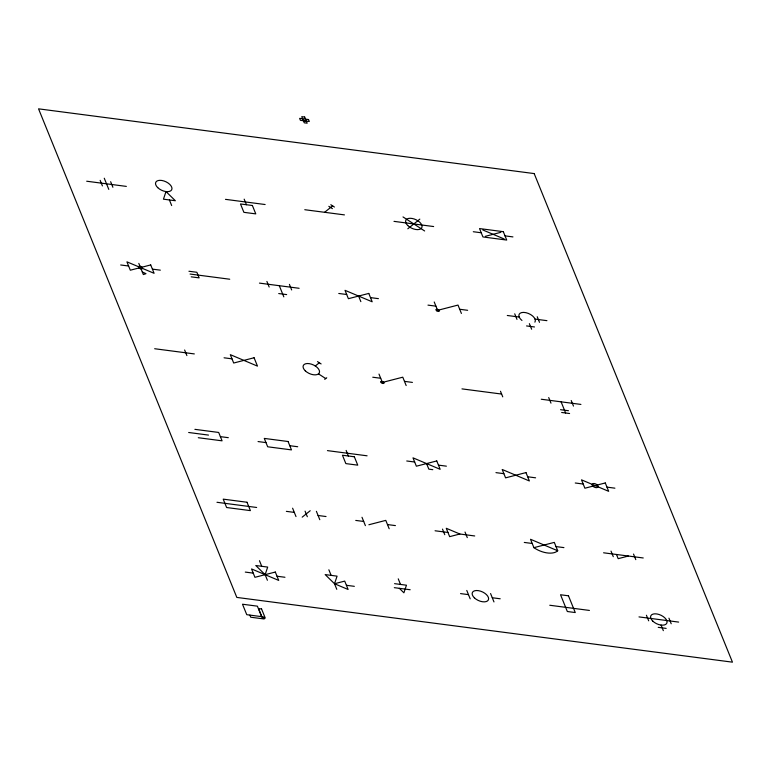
<?xml version="1.0" encoding="UTF-8"?>
<svg xmlns="http://www.w3.org/2000/svg" width="771" height="771" viewBox="0 0 771 771"><rect width="100%" height="100%" fill="white"/><g stroke="black" fill="none" stroke-linecap="round" stroke-linejoin="round"><path stroke-width="1.16" d="M265.128 574.684L267.682 567.08L255.789 565.529L265.128 574.684L267.392 580.264M334.518 583.743L337.072 576.149L325.179 574.588L334.518 583.743L348.116 589.487L344.714 581.112L334.518 583.743L336.782 589.323M324.61 212.304L332.619 205.867M407.811 228.775L419.829 219.128M315.3 365.984L319.31 362.765M324.716 379.361L326.721 377.751M302.193 517.158L310.202 510.73M485.383 236.311L500.861 232.312M368.866 524.752L385.779 520.377L389.182 528.752M459.853 534.014L449.657 536.655L446.264 528.28L459.853 534.014L474.714 535.961M533.908 547.661L554.301 542.389L557.703 550.764A17.762 9.599 24.7 0 1 533.908 547.661L530.515 539.286L557.703 550.764M628.375 556.036L618.178 558.667L616.482 554.474M303.446 120.845L306.366 121.23M86.699 181.224L126.348 186.399M225.479 199.352L265.128 204.527M304.776 209.712L344.435 214.887M394 221.364L433.649 226.549M473.298 231.724L481.229 232.765M505.015 235.868L512.946 236.909M188.943 271.247L196.875 272.288L199.14 277.868L191.208 276.837M120.69 264.983L128.612 266.014M152.407 269.127L160.339 270.158M190.071 274.042L229.729 279.227M259.461 283.111L299.119 288.287M338.768 293.472L346.699 294.503M370.485 297.616L378.416 298.647M427.982 305.123L435.914 306.154M459.709 309.267L467.631 310.299M507.289 315.484L519.182 317.035M535.045 319.107L546.938 320.659M278.726 293.558L286.658 294.589M526.545 325.931L534.476 326.962M154.672 348.733L194.321 353.918M224.062 357.802L231.994 358.833M372.759 377.221L380.681 378.262M404.476 381.366L412.408 382.406M461.974 388.883L501.622 394.058M541.271 399.243L580.92 404.418M560.536 409.69L568.458 410.721M561.664 412.475L569.596 413.516M194.89 429.341L218.685 432.454L222.077 440.829L198.292 437.716M188.664 432.492L208.488 435.085M220.381 436.637L228.312 437.677M258.054 441.561L265.976 442.593M289.771 445.705L297.702 446.737M327.444 450.621L367.092 455.806M406.741 460.981L414.673 462.022M438.468 465.125L446.39 466.166M495.955 472.633L503.887 473.673M527.682 476.777L535.604 477.818M575.262 482.993L583.194 484.034M606.979 487.137L614.911 488.178M432.801 469.674L428.83 469.154L426.565 463.573M216.979 502.287L256.637 507.472M286.369 511.356L294.3 512.397M318.095 515.5L326.027 516.531M355.759 520.425L363.69 521.456M387.485 524.569L395.417 525.6M435.066 530.776L447.961 532.462M524.28 542.437L532.212 543.468M555.997 546.581L563.929 547.612M603.587 552.797L643.236 557.973M394.569 583.657L406.462 585.208L403.908 592.812L399.33 588.321M460.557 593.603L468.489 594.634M492.274 597.747L500.206 598.778M549.771 605.254L589.42 610.43M638.986 616.906L678.634 622.091M394.318 587.666L410.172 589.738M245.303 572.092L253.235 573.123M277.03 576.236L284.962 577.267M346.42 585.295L354.342 586.336M658.241 627.353L666.173 628.394M482.81 229.96L504.157 238.971M436.126 309.72L439.094 310.973M380.903 381.818L383.871 383.071A1.609 0.867 24.7 0 0 381.992 381.433A1.609 0.867 24.7 0 0 381.317 382.782A1.609 0.867 24.7 0 0 383.842 383.139M142.288 271.951L146.008 273.666L143.348 274.553L138.809 263.383M403.011 216.93L424.638 230.972M330.817 204.701L334.421 207.042M328.812 206.31L332.417 208.652M317.507 361.599L321.112 363.931M318.51 373.877L325.719 378.561M668.939 618.178L671.204 623.758M537.233 316.746L539.498 322.336M571.224 400.506L573.489 406.095M633.531 554.06L635.796 559.65M661.075 625.079L663.339 630.668M529.378 323.656L531.643 329.236M561.095 401.826L565.635 412.996M646.416 615.239L648.69 620.819M514.72 313.807L516.984 319.396M548.711 397.566L550.976 403.146M611.018 551.12L613.282 556.701M500.485 391.263L502.75 396.853M461.405 313.45L458.003 305.075L437.61 310.347L434.218 301.972M406.172 385.558L402.78 377.183L382.387 382.445L378.985 374.07M490.578 593.554L493.98 601.929M465.019 532.048L467.284 537.628M358.592 296.054L360.857 301.644M442.496 529.108L444.761 534.688M466.783 590.451L470.185 598.826M289.414 284.374L291.679 289.963M244.166 199.149L246.441 204.729M279.295 285.694L283.824 296.864M346.131 450.418L348.396 456.008M398.25 578.848L400.515 584.437M266.901 281.434L269.166 287.024M361.994 517.274L365.396 525.649M316.389 511.308L319.792 519.693M305.065 511.154L307.33 516.734M328.86 569.788L331.125 575.368M169.398 199.959L171.663 205.539M292.604 508.205L296.006 516.58M184.626 350.005L186.89 355.585M110.638 181.705L112.903 187.286M104.258 178.226L108.788 189.396M259.47 560.719L261.735 566.299M100.153 180.337L102.418 185.917M261.629 616.636L257.379 606.16L242.508 604.223L246.759 614.689L263.364 616.877L264.212 618.978L250.729 617.214L249.881 615.123M521.957 320.466A8.809 4.761 24.7 0 1 520.136 313.219A8.809 4.761 24.7 0 1 530.708 314.597A8.809 4.761 24.7 0 1 534.891 322.153M165.996 191.584L163.452 199.178L175.345 200.73L165.996 191.584M150.711 264.935L130.318 270.207L126.916 261.832L154.104 273.31L150.711 264.935M368.789 293.423L348.396 298.695L345.003 290.32L372.191 301.798L368.789 293.423M254.083 357.754L233.69 363.025L230.298 354.65L257.485 366.129L254.083 357.754M436.762 460.942L416.369 466.204L412.977 457.829L440.164 469.317L436.762 460.942M525.976 472.594L505.583 477.856L502.191 469.481L529.378 480.969L525.976 472.594M605.283 482.954L584.89 488.216L581.488 479.841L608.685 491.329L605.283 482.954M275.324 572.043L254.931 577.315L251.539 568.94L278.726 580.418L275.324 572.043M304.67 117.038L301.75 116.662L304.246 122.811L307.166 123.196L304.67 117.038M308.496 119.524L299.63 118.368L300.42 120.334L309.296 121.49L308.496 119.524M534.187 173.581L38.55 108.836L236.813 597.419L732.45 662.164L534.187 173.581M503.318 231.676L479.533 228.573L482.925 236.948L506.72 240.06L503.318 231.676M252.387 205.51L240.485 203.958L243.887 212.333L255.779 213.885L252.387 205.51M288.075 441.513L264.28 438.41L267.682 446.785L291.467 449.888L288.075 441.513M354.342 456.779L342.449 455.227L345.851 463.602L357.744 465.154L354.342 456.779M247.009 502.249L223.214 499.136L226.616 507.52L250.402 510.624L247.009 502.249M568.468 595.8L560.536 594.759L567.331 611.509L575.262 612.55L568.468 595.8M261.552 608.955L258.574 608.57L262.294 617.735L265.272 618.12L261.552 608.955M407.734 225.518A8.809 4.761 24.7 0 0 421.689 227.898A8.809 4.761 24.7 0 0 412.042 218.444A8.809 4.761 24.7 0 0 407.734 225.518M157.727 187.632A8.809 4.761 24.7 0 0 171.634 189.888A8.809 4.761 24.7 0 0 161.852 180.472A8.809 4.761 24.7 0 0 157.727 187.632M436.55 310.684A1.609 0.867 24.7 0 0 439.075 311.031A1.609 0.867 24.7 0 0 437.215 309.325A1.609 0.867 24.7 0 0 436.55 310.684M139.088 268.019A2.149 1.166 24.7 0 0 142.462 268.481A2.149 1.166 24.7 0 0 139.985 266.207A2.149 1.166 24.7 0 0 139.088 268.019M305.287 370.832A8.809 4.761 24.7 0 0 319.194 373.087A8.809 4.761 24.7 0 0 309.412 363.671A8.809 4.761 24.7 0 0 305.287 370.832M592.957 486.25A3.229 1.744 24.7 0 0 598.007 486.954A3.229 1.744 24.7 0 0 594.296 483.542A3.229 1.744 24.7 0 0 592.957 486.25M652.806 621.137A8.809 4.761 24.7 0 0 666.713 623.382A8.809 4.761 24.7 0 0 656.931 613.967A8.809 4.761 24.7 0 0 652.806 621.137M474.367 597.824A8.809 4.761 24.7 0 0 488.274 600.079A8.809 4.761 24.7 0 0 478.492 590.663A8.809 4.761 24.7 0 0 474.367 597.824"/></g></svg>
